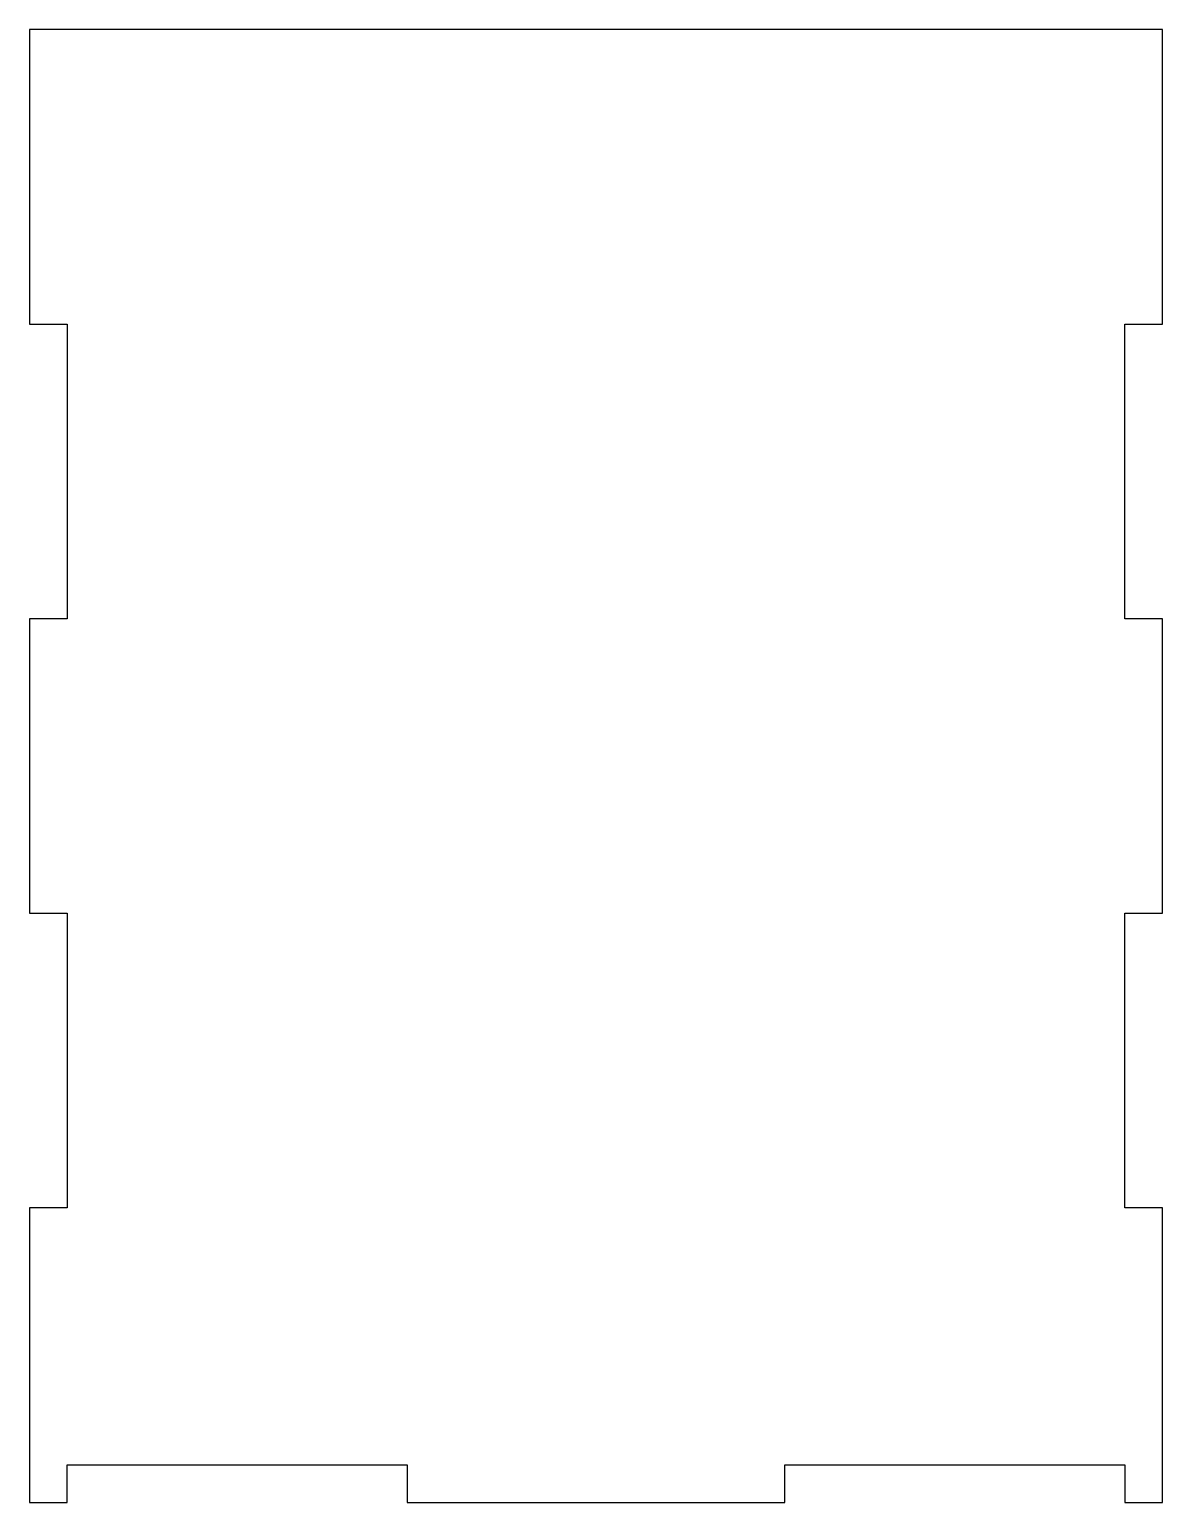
# Model space of a CAD drawing. Header units: millimetres. Extents: x -150 to 0, y 0 to 195.
import ezdxf

# ---------------------------------------------------------------- set-up
doc = ezdxf.new("R2010")
doc.units = ezdxf.units.MM
doc.layers.get('0').update_dxf_attribs({"linetype": 'CONTINUOUS'})

msp = doc.modelspace()

# ---------------------------------------------------------------- linework, layer by layer
for p, q in [((-145, 195), (-150, 195)), ((-150, 195), (-150, 156)), ((0, 195), (-145, 195)), ((0, 156), (0, 195)), ((-150, 156), (-145, 156)), ((-145, 156), (-145, 117)), ((-5, 117), (-5, 156)), ((-5, 156), (0, 156)), ((-145, 117), (-150, 117)), ((-150, 117), (-150, 78)), ((0, 117), (-5, 117)), ((0, 78), (0, 117)), ((-150, 78), (-145, 78)), ((-145, 78), (-145, 39)), ((-5, 39), (-5, 78)), ((-5, 78), (0, 78)), ((-145, 39), (-150, 39)), ((-150, 39), (-150, 0)), ((0, 39), (-5, 39)), ((0, 0), (0, 39)), ((-145, 0), (-145, 5)), ((-145, 5), (-100, 5)), ((-100, 5), (-100, 0)), ((-50, 0), (-50, 5)), ((-50, 5), (-5, 5)), ((-5, 5), (-5, 0)), ((-150, 0), (-145, 0)), ((-100, 0), (-50, 0)), ((-5, 0), (0, 0))]:
    msp.add_line(p, q)

doc.saveas('drawing.dxf')
